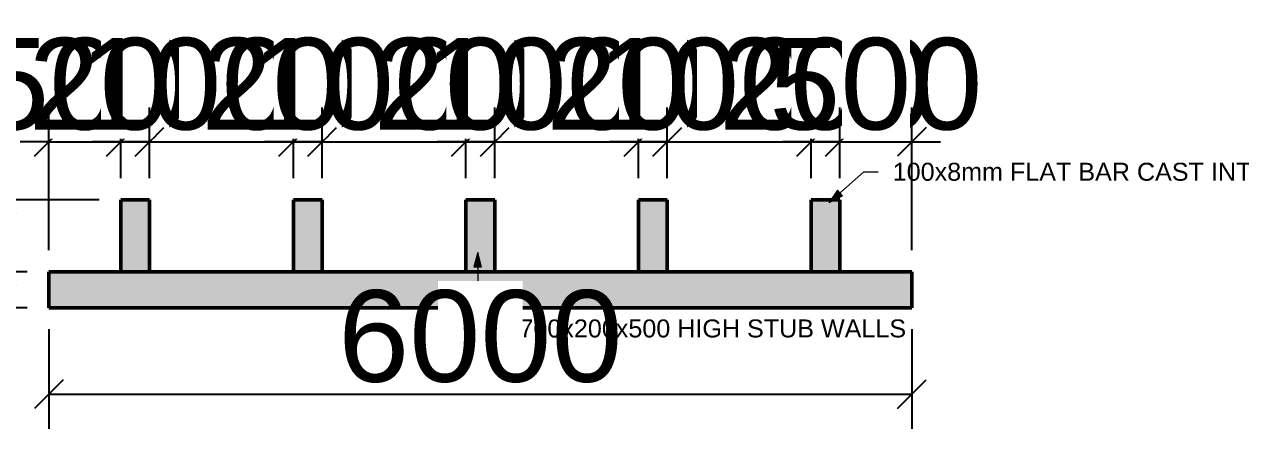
# Model space of a CAD drawing. Header units: millimetres. Extents: x 14826 to 891005, y -311366 to 56117.
# Drawn here: x 290925 to 299382, y -248995 to -246185 of the extents above; entities that cross this region are included whole.
import ezdxf

# ---------------------------------------------------------------- set-up
doc = ezdxf.new("R2010")
doc.units = ezdxf.units.MM
doc.linetypes.add('Dash', pattern=[6.35, 3.175, -3.175])
for name, color, linetype, lineweight in [('A-ANNO-DIMS', 7, 'Continuous', 9), ('A-FLOR-PATT', 7, 'Continuous', 50), ('G-ANNO-TEXT', 7, 'Continuous', 9), ('S-COLS', 7, 'Continuous', 9), ('S-FNDN', 7, 'Continuous', 9)]:
    doc.layers.add(name, color=color, linetype=linetype, lineweight=lineweight)
doc.styles.add('Arial', font='arial.ttf', dxfattribs={"height": 636.361708})
doc.styles.add('Arial_1', font='arial.ttf', dxfattribs={"height": 636.4})
doc.dimstyles.new('Greene_Arch_tick_-_2_5mm_Arial', dxfattribs={"dimscale": 304.8, "dimtxt": 255.06485, "dimasz": 0.656168, "dimexe": 0.787402, "dimexo": 0.492126, "dimgap": 0.246063, "dimtad": 1, "dimdec": 0, "dimzin": 0, "dimdsep": 46, "dimtxsty": 'Arial', "dimblk1": 'OBLIQUE', "dimblk2": 'OBLIQUE', "dimsah": 1, "dimcen": 0.09, "dimazin": 0, "dimtfac": 1, "dimtdec": 4, "dimtix": 1, "dimtmove": 0, "dimatfit": 3, "dimfxl": 1, "dimtvp": 1, "dimtfill": 1, "dimtolj": 1, "dimtzin": 0, "dimarcsym": 2})

# ---------------------------------------------------------------- blocks, each defined once
blk = doc.blocks.new('Concrete-Rectangular-Column - 3700X200-332790-Section 5')
at = {"layer": 'S-COLS', "linetype": 'Dash', "true_color": 0xc0c0c0}
blk.add_hatch(color=9, dxfattribs=at).paths.add_polyline_path([(208468.4, 0), (208468.4, 500), (208268.4, 500), (208268.4, 0)])
at = {"layer": 'S-COLS', "lineweight": 50}
for p, q in [((208468.4, 500), (208268.4, 500)), ((208268.4, 500), (208268.4, 0)), ((208468.4, 0), (208468.4, 500)), ((208268.4, 0), (208468.4, 0))]:
    blk.add_line(p, q, dxfattribs=at)
blk = doc.blocks.new('_Oblique')
at = {"color": 0, "linetype": 'ByBlock', "lineweight": -2}
blk.add_line((-0.5, -0.5), (0.5, 0.5), dxfattribs=at)
blk = doc.blocks.new('*D475')
at = {"layer": 'A-ANNO-DIMS', "color": 0, "lineweight": -2, "transparency": 16777216}
for p, q in [((290762.3, -247404.6), (290762.3, -247204.6)), ((291445.2, -247404.6), (290522.3, -247404.6)), ((290762.3, -247404.6), (290762.3, -247904.6)), ((290945.2, -247904.6), (290522.3, -247904.6)), ((290762.3, -247904.6), (290762.3, -248104.6))]:
    blk.add_line(p, q, dxfattribs=at)
at = {"layer": 'Defpoints', "color": 0, "transparency": 16777216}
for p in [(291595.2, -247404.6), (291095.2, -247904.6)]:
    blk.add_point(p, dxfattribs=at)
at = {"layer": 'A-ANNO-DIMS', "color": 0, "lineweight": -2, "transparency": 16777216, "xscale": 200, "yscale": 200, "zscale": 200}
for p, rotation in [((290762.3, -247404.6), 270), ((290762.3, -247904.6), 90)]:
    blk.add_blockref('_Oblique', p, dxfattribs=dict(at, rotation=rotation))
at = {"layer": 'A-ANNO-DIMS', "color": 0, "transparency": 16777216, "insert": (290362.4, -247654.6), "char_height": 636.36, "width": 346.103, "attachment_point": 5, "rotation": 90, "style": 'Arial', "bg_fill": 3, "box_fill_scale": 1.1, "bg_fill_color": 256, "bg_fill_true_color": 13158600, "bg_fill_transparency": 0}
blk.add_mtext('\\A1;500', dxfattribs=at)
at = {"layer": 'Defpoints', "color": 0, "transparency": 16777216}
blk.add_point((290762.3, -247904.6), dxfattribs=at)
blk = doc.blocks.new('*D476')
at = {"layer": 'A-ANNO-DIMS', "color": 0, "lineweight": -2, "transparency": 16777216}
for p, q in [((290762.3, -247904.6), (290762.3, -247704.6)), ((290945.2, -247904.6), (290522.3, -247904.6)), ((290762.3, -247904.6), (290762.3, -248154.6)), ((290945.2, -248154.6), (290522.3, -248154.6)), ((290762.3, -248154.6), (290762.3, -248354.6))]:
    blk.add_line(p, q, dxfattribs=at)
at = {"layer": 'Defpoints', "color": 0, "transparency": 16777216}
for p in [(291095.2, -247904.6), (291095.2, -248154.6)]:
    blk.add_point(p, dxfattribs=at)
at = {"layer": 'A-ANNO-DIMS', "color": 0, "lineweight": -2, "transparency": 16777216, "xscale": 200, "yscale": 200, "zscale": 200}
for p, rotation in [((290762.3, -247904.6), 270), ((290762.3, -248154.6), 90)]:
    blk.add_blockref('_Oblique', p, dxfattribs=dict(at, rotation=rotation))
at = {"layer": 'A-ANNO-DIMS', "color": 0, "transparency": 16777216, "insert": (290362.4, -248029.6), "char_height": 636.36, "width": 346.103, "attachment_point": 5, "rotation": 90, "style": 'Arial', "bg_fill": 3, "box_fill_scale": 1.1, "bg_fill_color": 256, "bg_fill_true_color": 13158600, "bg_fill_transparency": 0}
blk.add_mtext('\\A1;250', dxfattribs=at)
at = {"layer": 'Defpoints', "color": 0, "transparency": 16777216}
blk.add_point((290762.3, -248154.6), dxfattribs=at)
blk = doc.blocks.new('*D477')
at = {"layer": 'A-ANNO-DIMS', "color": 0, "lineweight": -2, "transparency": 16777216}
for p, q in [((291095.2, -248304.6), (291095.2, -248995.5)), ((297095.2, -248304.6), (297095.2, -248995.5)), ((291095.2, -248755.5), (297095.2, -248755.5))]:
    blk.add_line(p, q, dxfattribs=at)
at = {"layer": 'Defpoints', "color": 0, "transparency": 16777216}
for p in [(291095.2, -248154.6), (297095.2, -248154.6), (297095.2, -248755.5)]:
    blk.add_point(p, dxfattribs=at)
at = {"layer": 'A-ANNO-DIMS', "color": 0, "lineweight": -2, "transparency": 16777216, "xscale": 200, "yscale": 200, "zscale": 200, "rotation": 180}
blk.add_blockref('_Oblique', (291095.2, -248755.5), dxfattribs=at)
at = {"layer": 'A-ANNO-DIMS', "color": 0, "lineweight": -2, "transparency": 16777216, "xscale": 200, "yscale": 200, "zscale": 200}
blk.add_blockref('_Oblique', (297095.2, -248755.5), dxfattribs=at)
at = {"layer": 'A-ANNO-DIMS', "color": 0, "transparency": 16777216, "insert": (294095.2, -248355.6), "char_height": 636.36, "width": 461.471, "attachment_point": 5, "style": 'Arial', "bg_fill": 3, "box_fill_scale": 1.1, "bg_fill_color": 256, "bg_fill_true_color": 13158600, "bg_fill_transparency": 0}
blk.add_mtext('\\A1;6000', dxfattribs=at)
blk = doc.blocks.new('*D478')
at = {"layer": 'A-ANNO-DIMS', "color": 0, "lineweight": -2, "transparency": 16777216}
for p, q in [((291095.2, -247754.6), (291095.2, -246762.4)), ((291595.2, -247254.6), (291595.2, -246762.4)), ((291095.2, -247002.4), (290895.2, -247002.4)), ((291095.2, -247002.4), (291595.2, -247002.4)), ((291595.2, -247002.4), (291795.2, -247002.4))]:
    blk.add_line(p, q, dxfattribs=at)
at = {"layer": 'Defpoints', "color": 0, "transparency": 16777216}
for p in [(291595.2, -247404.6), (291095.2, -247904.6)]:
    blk.add_point(p, dxfattribs=at)
at = {"layer": 'A-ANNO-DIMS', "color": 0, "lineweight": -2, "transparency": 16777216, "xscale": 200, "yscale": 200, "zscale": 200}
blk.add_blockref('_Oblique', (291095.2, -247002.4), dxfattribs=at)
at = {"layer": 'A-ANNO-DIMS', "color": 0, "lineweight": -2, "transparency": 16777216, "xscale": 200, "yscale": 200, "zscale": 200, "rotation": 180}
blk.add_blockref('_Oblique', (291595.2, -247002.4), dxfattribs=at)
at = {"layer": 'A-ANNO-DIMS', "color": 0, "transparency": 16777216, "insert": (291345.2, -246602.5), "char_height": 636.36, "width": 346.103, "attachment_point": 5, "style": 'Arial', "bg_fill": 3, "box_fill_scale": 1.1, "bg_fill_color": 256, "bg_fill_true_color": 13158600, "bg_fill_transparency": 0}
blk.add_mtext('\\A1;500', dxfattribs=at)
at = {"layer": 'Defpoints', "color": 0, "transparency": 16777216}
blk.add_point((291595.2, -247002.4), dxfattribs=at)
blk = doc.blocks.new('*D479')
at = {"layer": 'A-ANNO-DIMS', "color": 0, "lineweight": -2, "transparency": 16777216}
for p, q in [((291595.2, -247254.6), (291595.2, -246762.4)), ((291795.2, -247254.6), (291795.2, -246762.4)), ((291595.2, -247002.4), (291395.2, -247002.4)), ((291595.2, -247002.4), (291795.2, -247002.4)), ((291795.2, -247002.4), (291995.2, -247002.4))]:
    blk.add_line(p, q, dxfattribs=at)
at = {"layer": 'Defpoints', "color": 0, "transparency": 16777216}
for p in [(291595.2, -247404.6), (291795.2, -247404.6)]:
    blk.add_point(p, dxfattribs=at)
at = {"layer": 'A-ANNO-DIMS', "color": 0, "lineweight": -2, "transparency": 16777216, "xscale": 200, "yscale": 200, "zscale": 200}
blk.add_blockref('_Oblique', (291595.2, -247002.4), dxfattribs=at)
at = {"layer": 'A-ANNO-DIMS', "color": 0, "lineweight": -2, "transparency": 16777216, "xscale": 200, "yscale": 200, "zscale": 200, "rotation": 180}
blk.add_blockref('_Oblique', (291795.2, -247002.4), dxfattribs=at)
at = {"layer": 'A-ANNO-DIMS', "color": 0, "transparency": 16777216, "insert": (291695.2, -246602.5), "char_height": 636.36, "width": 346.103, "attachment_point": 5, "style": 'Arial', "bg_fill": 3, "box_fill_scale": 1.1, "bg_fill_color": 256, "bg_fill_true_color": 13158600, "bg_fill_transparency": 0}
blk.add_mtext('\\A1;200', dxfattribs=at)
at = {"layer": 'Defpoints', "color": 0, "transparency": 16777216}
blk.add_point((291795.2, -247002.4), dxfattribs=at)
blk = doc.blocks.new('*D480')
at = {"layer": 'A-ANNO-DIMS', "color": 0, "lineweight": -2, "transparency": 16777216}
for p, q in [((291795.2, -247254.6), (291795.2, -246762.4)), ((292795.2, -247254.6), (292795.2, -246762.4)), ((291795.2, -247002.4), (291595.2, -247002.4)), ((291795.2, -247002.4), (292795.2, -247002.4)), ((292795.2, -247002.4), (292995.2, -247002.4))]:
    blk.add_line(p, q, dxfattribs=at)
at = {"layer": 'Defpoints', "color": 0, "transparency": 16777216}
for p in [(291795.2, -247404.6), (292795.2, -247404.6)]:
    blk.add_point(p, dxfattribs=at)
at = {"layer": 'A-ANNO-DIMS', "color": 0, "lineweight": -2, "transparency": 16777216, "xscale": 200, "yscale": 200, "zscale": 200}
blk.add_blockref('_Oblique', (291795.2, -247002.4), dxfattribs=at)
at = {"layer": 'A-ANNO-DIMS', "color": 0, "lineweight": -2, "transparency": 16777216, "xscale": 200, "yscale": 200, "zscale": 200, "rotation": 180}
blk.add_blockref('_Oblique', (292795.2, -247002.4), dxfattribs=at)
at = {"layer": 'A-ANNO-DIMS', "color": 0, "transparency": 16777216, "insert": (292295.2, -246602.5), "char_height": 636.36, "width": 461.471, "attachment_point": 5, "style": 'Arial', "bg_fill": 3, "box_fill_scale": 1.1, "bg_fill_color": 256, "bg_fill_true_color": 13158600, "bg_fill_transparency": 0}
blk.add_mtext('\\A1;1000', dxfattribs=at)
at = {"layer": 'Defpoints', "color": 0, "transparency": 16777216}
blk.add_point((292795.2, -247002.4), dxfattribs=at)
blk = doc.blocks.new('*D481')
at = {"layer": 'A-ANNO-DIMS', "color": 0, "lineweight": -2, "transparency": 16777216}
for p, q in [((292795.2, -247254.6), (292795.2, -246762.4)), ((292995.2, -247254.6), (292995.2, -246762.4)), ((292795.2, -247002.4), (292595.2, -247002.4)), ((292795.2, -247002.4), (292995.2, -247002.4)), ((292995.2, -247002.4), (293195.2, -247002.4))]:
    blk.add_line(p, q, dxfattribs=at)
at = {"layer": 'Defpoints', "color": 0, "transparency": 16777216}
for p in [(292795.2, -247404.6), (292995.2, -247404.6)]:
    blk.add_point(p, dxfattribs=at)
at = {"layer": 'A-ANNO-DIMS', "color": 0, "lineweight": -2, "transparency": 16777216, "xscale": 200, "yscale": 200, "zscale": 200}
blk.add_blockref('_Oblique', (292795.2, -247002.4), dxfattribs=at)
at = {"layer": 'A-ANNO-DIMS', "color": 0, "lineweight": -2, "transparency": 16777216, "xscale": 200, "yscale": 200, "zscale": 200, "rotation": 180}
blk.add_blockref('_Oblique', (292995.2, -247002.4), dxfattribs=at)
at = {"layer": 'A-ANNO-DIMS', "color": 0, "transparency": 16777216, "insert": (292895.2, -246602.5), "char_height": 636.36, "width": 346.103, "attachment_point": 5, "style": 'Arial', "bg_fill": 3, "box_fill_scale": 1.1, "bg_fill_color": 256, "bg_fill_true_color": 13158600, "bg_fill_transparency": 0}
blk.add_mtext('\\A1;200', dxfattribs=at)
at = {"layer": 'Defpoints', "color": 0, "transparency": 16777216}
blk.add_point((292995.2, -247002.4), dxfattribs=at)
blk = doc.blocks.new('*D482')
at = {"layer": 'A-ANNO-DIMS', "color": 0, "lineweight": -2, "transparency": 16777216}
for p, q in [((292995.2, -247254.6), (292995.2, -246762.4)), ((293995.2, -247254.6), (293995.2, -246762.4)), ((292995.2, -247002.4), (292795.2, -247002.4)), ((292995.2, -247002.4), (293995.2, -247002.4)), ((293995.2, -247002.4), (294195.2, -247002.4))]:
    blk.add_line(p, q, dxfattribs=at)
at = {"layer": 'Defpoints', "color": 0, "transparency": 16777216}
for p in [(292995.2, -247404.6), (293995.2, -247404.6)]:
    blk.add_point(p, dxfattribs=at)
at = {"layer": 'A-ANNO-DIMS', "color": 0, "lineweight": -2, "transparency": 16777216, "xscale": 200, "yscale": 200, "zscale": 200}
blk.add_blockref('_Oblique', (292995.2, -247002.4), dxfattribs=at)
at = {"layer": 'A-ANNO-DIMS', "color": 0, "lineweight": -2, "transparency": 16777216, "xscale": 200, "yscale": 200, "zscale": 200, "rotation": 180}
blk.add_blockref('_Oblique', (293995.2, -247002.4), dxfattribs=at)
at = {"layer": 'A-ANNO-DIMS', "color": 0, "transparency": 16777216, "insert": (293495.2, -246602.5), "char_height": 636.36, "width": 461.471, "attachment_point": 5, "style": 'Arial', "bg_fill": 3, "box_fill_scale": 1.1, "bg_fill_color": 256, "bg_fill_true_color": 13158600, "bg_fill_transparency": 0}
blk.add_mtext('\\A1;1000', dxfattribs=at)
at = {"layer": 'Defpoints', "color": 0, "transparency": 16777216}
blk.add_point((293995.2, -247002.4), dxfattribs=at)
blk = doc.blocks.new('*D483')
at = {"layer": 'A-ANNO-DIMS', "color": 0, "lineweight": -2, "transparency": 16777216}
for p, q in [((293995.2, -247254.6), (293995.2, -246762.4)), ((294195.2, -247254.6), (294195.2, -246762.4)), ((293995.2, -247002.4), (293795.2, -247002.4)), ((293995.2, -247002.4), (294195.2, -247002.4)), ((294195.2, -247002.4), (294395.2, -247002.4))]:
    blk.add_line(p, q, dxfattribs=at)
at = {"layer": 'Defpoints', "color": 0, "transparency": 16777216}
for p in [(293995.2, -247404.6), (294195.2, -247404.6)]:
    blk.add_point(p, dxfattribs=at)
at = {"layer": 'A-ANNO-DIMS', "color": 0, "lineweight": -2, "transparency": 16777216, "xscale": 200, "yscale": 200, "zscale": 200}
blk.add_blockref('_Oblique', (293995.2, -247002.4), dxfattribs=at)
at = {"layer": 'A-ANNO-DIMS', "color": 0, "lineweight": -2, "transparency": 16777216, "xscale": 200, "yscale": 200, "zscale": 200, "rotation": 180}
blk.add_blockref('_Oblique', (294195.2, -247002.4), dxfattribs=at)
at = {"layer": 'A-ANNO-DIMS', "color": 0, "transparency": 16777216, "insert": (294095.2, -246602.5), "char_height": 636.36, "width": 346.103, "attachment_point": 5, "style": 'Arial', "bg_fill": 3, "box_fill_scale": 1.1, "bg_fill_color": 256, "bg_fill_true_color": 13158600, "bg_fill_transparency": 0}
blk.add_mtext('\\A1;200', dxfattribs=at)
at = {"layer": 'Defpoints', "color": 0, "transparency": 16777216}
blk.add_point((294195.2, -247002.4), dxfattribs=at)
blk = doc.blocks.new('*D484')
at = {"layer": 'A-ANNO-DIMS', "color": 0, "lineweight": -2, "transparency": 16777216}
for p, q in [((294195.2, -247254.6), (294195.2, -246762.4)), ((295195.2, -247254.6), (295195.2, -246762.4)), ((294195.2, -247002.4), (293995.2, -247002.4)), ((294195.2, -247002.4), (295195.2, -247002.4)), ((295195.2, -247002.4), (295395.2, -247002.4))]:
    blk.add_line(p, q, dxfattribs=at)
at = {"layer": 'Defpoints', "color": 0, "transparency": 16777216}
for p in [(294195.2, -247404.6), (295195.2, -247404.6)]:
    blk.add_point(p, dxfattribs=at)
at = {"layer": 'A-ANNO-DIMS', "color": 0, "lineweight": -2, "transparency": 16777216, "xscale": 200, "yscale": 200, "zscale": 200}
blk.add_blockref('_Oblique', (294195.2, -247002.4), dxfattribs=at)
at = {"layer": 'A-ANNO-DIMS', "color": 0, "lineweight": -2, "transparency": 16777216, "xscale": 200, "yscale": 200, "zscale": 200, "rotation": 180}
blk.add_blockref('_Oblique', (295195.2, -247002.4), dxfattribs=at)
at = {"layer": 'A-ANNO-DIMS', "color": 0, "transparency": 16777216, "insert": (294695.2, -246602.5), "char_height": 636.36, "width": 461.471, "attachment_point": 5, "style": 'Arial', "bg_fill": 3, "box_fill_scale": 1.1, "bg_fill_color": 256, "bg_fill_true_color": 13158600, "bg_fill_transparency": 0}
blk.add_mtext('\\A1;1000', dxfattribs=at)
at = {"layer": 'Defpoints', "color": 0, "transparency": 16777216}
blk.add_point((295195.2, -247002.4), dxfattribs=at)
blk = doc.blocks.new('*D485')
at = {"layer": 'A-ANNO-DIMS', "color": 0, "lineweight": -2, "transparency": 16777216}
for p, q in [((295195.2, -247254.6), (295195.2, -246762.4)), ((295395.2, -247254.6), (295395.2, -246762.4)), ((295195.2, -247002.4), (294995.2, -247002.4)), ((295195.2, -247002.4), (295395.2, -247002.4)), ((295395.2, -247002.4), (295595.2, -247002.4))]:
    blk.add_line(p, q, dxfattribs=at)
at = {"layer": 'Defpoints', "color": 0, "transparency": 16777216}
for p in [(295195.2, -247404.6), (295395.2, -247404.6)]:
    blk.add_point(p, dxfattribs=at)
at = {"layer": 'A-ANNO-DIMS', "color": 0, "lineweight": -2, "transparency": 16777216, "xscale": 200, "yscale": 200, "zscale": 200}
blk.add_blockref('_Oblique', (295195.2, -247002.4), dxfattribs=at)
at = {"layer": 'A-ANNO-DIMS', "color": 0, "lineweight": -2, "transparency": 16777216, "xscale": 200, "yscale": 200, "zscale": 200, "rotation": 180}
blk.add_blockref('_Oblique', (295395.2, -247002.4), dxfattribs=at)
at = {"layer": 'A-ANNO-DIMS', "color": 0, "transparency": 16777216, "insert": (295295.2, -246602.5), "char_height": 636.36, "width": 346.103, "attachment_point": 5, "style": 'Arial', "bg_fill": 3, "box_fill_scale": 1.1, "bg_fill_color": 256, "bg_fill_true_color": 13158600, "bg_fill_transparency": 0}
blk.add_mtext('\\A1;200', dxfattribs=at)
at = {"layer": 'Defpoints', "color": 0, "transparency": 16777216}
blk.add_point((295395.2, -247002.4), dxfattribs=at)
blk = doc.blocks.new('*D486')
at = {"layer": 'A-ANNO-DIMS', "color": 0, "lineweight": -2, "transparency": 16777216}
for p, q in [((295395.2, -247254.6), (295395.2, -246762.4)), ((296395.2, -247254.6), (296395.2, -246762.4)), ((295395.2, -247002.4), (295195.2, -247002.4)), ((295395.2, -247002.4), (296395.2, -247002.4)), ((296395.2, -247002.4), (296595.2, -247002.4))]:
    blk.add_line(p, q, dxfattribs=at)
at = {"layer": 'Defpoints', "color": 0, "transparency": 16777216}
for p in [(295395.2, -247404.6), (296395.2, -247404.6)]:
    blk.add_point(p, dxfattribs=at)
at = {"layer": 'A-ANNO-DIMS', "color": 0, "lineweight": -2, "transparency": 16777216, "xscale": 200, "yscale": 200, "zscale": 200}
blk.add_blockref('_Oblique', (295395.2, -247002.4), dxfattribs=at)
at = {"layer": 'A-ANNO-DIMS', "color": 0, "lineweight": -2, "transparency": 16777216, "xscale": 200, "yscale": 200, "zscale": 200, "rotation": 180}
blk.add_blockref('_Oblique', (296395.2, -247002.4), dxfattribs=at)
at = {"layer": 'A-ANNO-DIMS', "color": 0, "transparency": 16777216, "insert": (295895.2, -246602.5), "char_height": 636.36, "width": 461.471, "attachment_point": 5, "style": 'Arial', "bg_fill": 3, "box_fill_scale": 1.1, "bg_fill_color": 256, "bg_fill_true_color": 13158600, "bg_fill_transparency": 0}
blk.add_mtext('\\A1;1000', dxfattribs=at)
at = {"layer": 'Defpoints', "color": 0, "transparency": 16777216}
blk.add_point((296395.2, -247002.4), dxfattribs=at)
blk = doc.blocks.new('*D487')
at = {"layer": 'A-ANNO-DIMS', "color": 0, "lineweight": -2, "transparency": 16777216}
for p, q in [((296395.2, -247254.6), (296395.2, -246762.4)), ((296595.2, -247254.6), (296595.2, -246762.4)), ((296395.2, -247002.4), (296195.2, -247002.4)), ((296395.2, -247002.4), (296595.2, -247002.4)), ((296595.2, -247002.4), (296795.2, -247002.4))]:
    blk.add_line(p, q, dxfattribs=at)
at = {"layer": 'Defpoints', "color": 0, "transparency": 16777216}
for p in [(296395.2, -247404.6), (296595.2, -247404.6)]:
    blk.add_point(p, dxfattribs=at)
at = {"layer": 'A-ANNO-DIMS', "color": 0, "lineweight": -2, "transparency": 16777216, "xscale": 200, "yscale": 200, "zscale": 200}
blk.add_blockref('_Oblique', (296395.2, -247002.4), dxfattribs=at)
at = {"layer": 'A-ANNO-DIMS', "color": 0, "lineweight": -2, "transparency": 16777216, "xscale": 200, "yscale": 200, "zscale": 200, "rotation": 180}
blk.add_blockref('_Oblique', (296595.2, -247002.4), dxfattribs=at)
at = {"layer": 'A-ANNO-DIMS', "color": 0, "transparency": 16777216, "insert": (296495.2, -246602.5), "char_height": 636.36, "width": 346.103, "attachment_point": 5, "style": 'Arial', "bg_fill": 3, "box_fill_scale": 1.1, "bg_fill_color": 256, "bg_fill_true_color": 13158600, "bg_fill_transparency": 0}
blk.add_mtext('\\A1;200', dxfattribs=at)
at = {"layer": 'Defpoints', "color": 0, "transparency": 16777216}
blk.add_point((296595.2, -247002.4), dxfattribs=at)
blk = doc.blocks.new('*D488')
at = {"layer": 'A-ANNO-DIMS', "color": 0, "lineweight": -2, "transparency": 16777216}
for p, q in [((296595.2, -247254.6), (296595.2, -246762.4)), ((297095.2, -247754.6), (297095.2, -246762.4)), ((296595.2, -247002.4), (296395.2, -247002.4)), ((296595.2, -247002.4), (297095.2, -247002.4)), ((297095.2, -247002.4), (297295.2, -247002.4))]:
    blk.add_line(p, q, dxfattribs=at)
at = {"layer": 'Defpoints', "color": 0, "transparency": 16777216}
for p in [(296595.2, -247404.6), (297095.2, -247904.6)]:
    blk.add_point(p, dxfattribs=at)
at = {"layer": 'A-ANNO-DIMS', "color": 0, "lineweight": -2, "transparency": 16777216, "xscale": 200, "yscale": 200, "zscale": 200}
blk.add_blockref('_Oblique', (296595.2, -247002.4), dxfattribs=at)
at = {"layer": 'A-ANNO-DIMS', "color": 0, "lineweight": -2, "transparency": 16777216, "xscale": 200, "yscale": 200, "zscale": 200, "rotation": 180}
blk.add_blockref('_Oblique', (297095.2, -247002.4), dxfattribs=at)
at = {"layer": 'A-ANNO-DIMS', "color": 0, "transparency": 16777216, "insert": (296845.2, -246602.5), "char_height": 636.36, "width": 346.103, "attachment_point": 5, "style": 'Arial', "bg_fill": 3, "box_fill_scale": 1.1, "bg_fill_color": 256, "bg_fill_true_color": 13158600, "bg_fill_transparency": 0}
blk.add_mtext('\\A1;500', dxfattribs=at)
at = {"layer": 'Defpoints', "color": 0, "transparency": 16777216}
blk.add_point((297095.2, -247002.4), dxfattribs=at)

msp = doc.modelspace()

# ---------------------------------------------------------------- hatches: boundary and pattern name
at = {"layer": 'A-FLOR-PATT', "lineweight": 25, "true_color": 0xc0c0c0}
msp.add_hatch(color=9, dxfattribs=at).paths.add_polyline_path([(291095.151, -248154.57238), (297095.151, -248154.57238), (297095.151, -247904.57238), (291095.151, -247904.57238)])
at = {"layer": 'G-ANNO-TEXT'}
for points in [[(296520.03165, -247423.04694), (296612.74443, -247376.97843), (296577.28902, -247336.79405)], [(294077.35705, -247770.41825), (294050.56214, -247870.41825), (294104.15197, -247870.41825)]]:
    msp.add_hatch(color=256, dxfattribs=at).paths.add_polyline_path(points)

# ---------------------------------------------------------------- linework, layer by layer
for p, q in [((296520.03165, -247423.04694), (296761.87039, -247209.66822)), ((296761.87039, -247209.66822), (296860.72747, -247209.66822)), ((296577.28902, -247336.79405), (296520.03165, -247423.04694)), ((296612.74443, -247376.97843), (296577.28902, -247336.79405)), ((296520.03165, -247423.04694), (296612.74443, -247376.97843)), ((294077.35705, -247770.41825), (294050.56214, -247870.41825)), ((294104.15197, -247870.41825), (294077.35705, -247770.41825)), ((294077.35705, -247770.41825), (294077.35705, -248298.91087)), ((294050.56214, -247870.41825), (294104.15197, -247870.41825)), ((294077.35705, -248298.91087), (294168.37636, -248298.91087))]:
    msp.add_line(p, q, dxfattribs=at)
at = {"layer": 'S-FNDN', "lineweight": 50}
for p, q in [((297095.151, -247904.57238), (291095.151, -247904.57238)), ((291095.151, -247904.57238), (291095.151, -248154.57238)), ((297095.151, -248154.57238), (297095.151, -247904.57238)), ((291095.151, -248154.57238), (297095.151, -248154.57238))]:
    msp.add_line(p, q, dxfattribs=at)

# ---------------------------------------------------------------- block references
at = {"layer": 'S-COLS'}
for p in [(83326.79354, -247904.57238), (84526.79354, -247904.57238), (85726.79354, -247904.57238), (86926.79354, -247904.57238), (88126.79354, -247904.57238)]:
    msp.add_blockref('Concrete-Rectangular-Column - 3700X200-332790-Section 5', p, dxfattribs=at)

# ---------------------------------------------------------------- texts
at = {"layer": 'G-ANNO-TEXT', "char_height": 125, "attachment_point": 1, "style": 'Arial_1', "bg_fill": 3, "box_fill_scale": 1.25, "bg_fill_color": 256, "bg_fill_true_color": 13158600, "bg_fill_transparency": 0}
for s, insert, width in [('100x8mm FLAT BAR CAST INTO TOP OF WALLS', (296962.32747, -247147.16822), 4826.15875), ('3700x200x500 HIGH STUB WALLS', (294269.97636, -248236.41087), 3367.0875)]:
    msp.add_mtext(s, dxfattribs=dict(at, insert=insert, width=width))

# ---------------------------------------------------------------- next in the draw order: dimensions: what is measured, and where the dimension line sits
at = {"layer": 'A-ANNO-DIMS'}
dim = msp.add_linear_dim(base=(290762.26376, -247904.57238), p1=(291595.151, -247404.57238), p2=(291095.151, -247904.57238), angle=90, dimstyle='Greene_Arch_tick_-_2_5mm_Arial', override={"dimpost": '<>', "dimfxl": 707.106781}, dxfattribs=at)
dim.commit()
dim.dimension.update_dxf_attribs({"geometry": '*D475', "text_midpoint": (290362.35466, -247654.57238)})

# ---------------------------------------------------------------- next in the draw order: dimensions: what is measured, and where the dimension line sits
dim = msp.add_linear_dim(base=(290762.26376, -248154.57238), p1=(291095.151, -247904.57238), p2=(291095.151, -248154.57238), angle=90, dimstyle='Greene_Arch_tick_-_2_5mm_Arial', override={"dimpost": '<>', "dimfxl": 250}, dxfattribs=at)
dim.commit()
dim.dimension.update_dxf_attribs({"geometry": '*D476', "text_midpoint": (290362.35466, -248029.57238)})

# ---------------------------------------------------------------- next in the draw order: dimensions: what is measured, and where the dimension line sits
dim = msp.add_linear_dim(base=(297095.151, -248755.46755), p1=(291095.151, -248154.57238), p2=(297095.151, -248154.57238), dimstyle='Greene_Arch_tick_-_2_5mm_Arial', override={"dimpost": '<>', "dimfxl": 6000}, dxfattribs=at)
dim.commit()
dim.dimension.update_dxf_attribs({"geometry": '*D477', "text_midpoint": (294095.151, -248355.55845)})

# ---------------------------------------------------------------- next in the draw order: dimensions: what is measured, and where the dimension line sits
dim = msp.add_linear_dim(base=(291595.151, -247002.40833), p1=(291095.151, -247904.57238), p2=(291595.151, -247404.57238), dimstyle='Greene_Arch_tick_-_2_5mm_Arial', override={"dimpost": '<>', "dimfxl": 707.106781}, dxfattribs=at)
dim.commit()
dim.dimension.update_dxf_attribs({"geometry": '*D478', "text_midpoint": (291345.151, -246602.49923)})

# ---------------------------------------------------------------- next in the draw order: dimensions: what is measured, and where the dimension line sits
dim = msp.add_linear_dim(base=(291795.151, -247002.40833), p1=(291595.151, -247404.57238), p2=(291795.151, -247404.57238), dimstyle='Greene_Arch_tick_-_2_5mm_Arial', override={"dimpost": '<>', "dimfxl": 200}, dxfattribs=at)
dim.commit()
dim.dimension.update_dxf_attribs({"geometry": '*D479', "text_midpoint": (291695.151, -246602.49923)})

# ---------------------------------------------------------------- next in the draw order: dimensions: what is measured, and where the dimension line sits
dim = msp.add_linear_dim(base=(292795.151, -247002.40833), p1=(291795.151, -247404.57238), p2=(292795.151, -247404.57238), dimstyle='Greene_Arch_tick_-_2_5mm_Arial', override={"dimpost": '<>', "dimfxl": 1000}, dxfattribs=at)
dim.commit()
dim.dimension.update_dxf_attribs({"geometry": '*D480', "text_midpoint": (292295.151, -246602.49923)})

# ---------------------------------------------------------------- next in the draw order: dimensions: what is measured, and where the dimension line sits
dim = msp.add_linear_dim(base=(292995.151, -247002.40833), p1=(292795.151, -247404.57238), p2=(292995.151, -247404.57238), dimstyle='Greene_Arch_tick_-_2_5mm_Arial', override={"dimpost": '<>', "dimfxl": 200}, dxfattribs=at)
dim.commit()
dim.dimension.update_dxf_attribs({"geometry": '*D481', "text_midpoint": (292895.151, -246602.49923)})

# ---------------------------------------------------------------- next in the draw order: dimensions: what is measured, and where the dimension line sits
dim = msp.add_linear_dim(base=(293995.151, -247002.40833), p1=(292995.151, -247404.57238), p2=(293995.151, -247404.57238), dimstyle='Greene_Arch_tick_-_2_5mm_Arial', override={"dimpost": '<>', "dimfxl": 1000}, dxfattribs=at)
dim.commit()
dim.dimension.update_dxf_attribs({"geometry": '*D482', "text_midpoint": (293495.151, -246602.49923)})

# ---------------------------------------------------------------- next in the draw order: dimensions: what is measured, and where the dimension line sits
dim = msp.add_linear_dim(base=(294195.151, -247002.40833), p1=(293995.151, -247404.57238), p2=(294195.151, -247404.57238), dimstyle='Greene_Arch_tick_-_2_5mm_Arial', override={"dimpost": '<>', "dimfxl": 200}, dxfattribs=at)
dim.commit()
dim.dimension.update_dxf_attribs({"geometry": '*D483', "text_midpoint": (294095.151, -246602.49923)})

# ---------------------------------------------------------------- next in the draw order: dimensions: what is measured, and where the dimension line sits
dim = msp.add_linear_dim(base=(295195.151, -247002.40833), p1=(294195.151, -247404.57238), p2=(295195.151, -247404.57238), dimstyle='Greene_Arch_tick_-_2_5mm_Arial', override={"dimpost": '<>', "dimfxl": 1000}, dxfattribs=at)
dim.commit()
dim.dimension.update_dxf_attribs({"geometry": '*D484', "text_midpoint": (294695.151, -246602.49923)})

# ---------------------------------------------------------------- next in the draw order: dimensions: what is measured, and where the dimension line sits
dim = msp.add_linear_dim(base=(295395.151, -247002.40833), p1=(295195.151, -247404.57238), p2=(295395.151, -247404.57238), dimstyle='Greene_Arch_tick_-_2_5mm_Arial', override={"dimpost": '<>', "dimfxl": 200}, dxfattribs=at)
dim.commit()
dim.dimension.update_dxf_attribs({"geometry": '*D485', "text_midpoint": (295295.151, -246602.49923)})

# ---------------------------------------------------------------- next in the draw order: dimensions: what is measured, and where the dimension line sits
dim = msp.add_linear_dim(base=(296395.151, -247002.40833), p1=(295395.151, -247404.57238), p2=(296395.151, -247404.57238), dimstyle='Greene_Arch_tick_-_2_5mm_Arial', override={"dimpost": '<>', "dimfxl": 1000}, dxfattribs=at)
dim.commit()
dim.dimension.update_dxf_attribs({"geometry": '*D486', "text_midpoint": (295895.151, -246602.49923)})

# ---------------------------------------------------------------- next in the draw order: dimensions: what is measured, and where the dimension line sits
dim = msp.add_linear_dim(base=(296595.151, -247002.40833), p1=(296395.151, -247404.57238), p2=(296595.151, -247404.57238), dimstyle='Greene_Arch_tick_-_2_5mm_Arial', override={"dimpost": '<>', "dimfxl": 200}, dxfattribs=at)
dim.commit()
dim.dimension.update_dxf_attribs({"geometry": '*D487', "text_midpoint": (296495.151, -246602.49923)})

# ---------------------------------------------------------------- next in the draw order: dimensions: what is measured, and where the dimension line sits
dim = msp.add_linear_dim(base=(297095.151, -247002.40833), p1=(296595.151, -247404.57238), p2=(297095.151, -247904.57238), dimstyle='Greene_Arch_tick_-_2_5mm_Arial', override={"dimpost": '<>', "dimfxl": 707.106781}, dxfattribs=at)
dim.commit()
dim.dimension.update_dxf_attribs({"geometry": '*D488', "text_midpoint": (296845.151, -246602.49923)})

doc.saveas('drawing.dxf')
